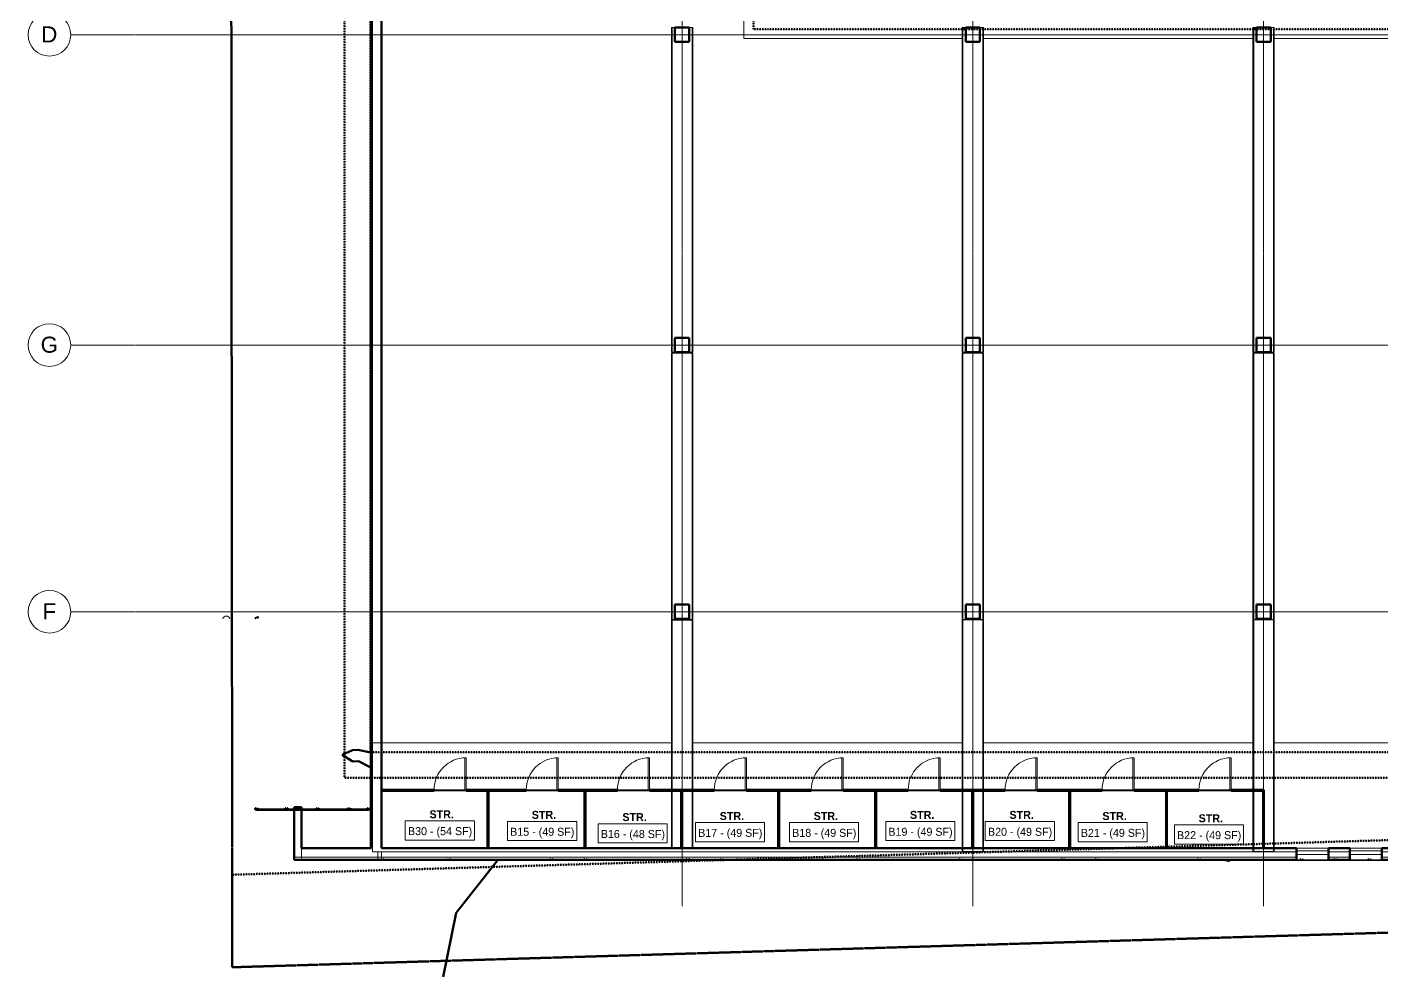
# Model space of a CAD drawing. Header units: inches. Extents: x -4218 to -1830, y 9756 to 12426.
# Drawn here: x -4218 to -2694, y 9756 to 10825 of the extents above; entities that cross this region are included whole.
import ezdxf

# ---------------------------------------------------------------- set-up
doc = ezdxf.new("R2010")
doc.units = ezdxf.units.IN
doc.header["$MEASUREMENT"] = 0
for name, pattern in [('Dash 1_16_', [0.125, 0.0625, -0.0625]), ('Double Dash 3_8_', [1, 0.375, -0.125, 0.125, -0.125, 0.125, -0.125]), ('Grid Line 1_2_', [0.875, 0.5, -0.125, 0.125, -0.125])]:
    doc.linetypes.add(name, pattern=pattern)
for name, color, linetype, lineweight in [('0-1', 7, 'Continuous', 5), ('0-3', 250, 'Continuous', 9), ('A-AREA-IDEN', 2, 'Continuous', 9), ('A-DOOR-2', 250, 'Continuous', 9), ('A-FLOR-5', 192, 'Continuous', 9), ('A-GLAZ-CURT', 52, 'Continuous', 9), ('A-GLAZ-CURT-1', 52, 'Continuous', 50), ('A-GLAZ-CWMG', 51, 'Continuous', 9), ('A-GLAZ-CWMG-1', 51, 'Continuous', 50), ('A-WALL', 113, 'Continuous', 13), ('A-WALL-7', 113, 'Continuous', 9), ('C-PROP-LINE', 91, 'Double Dash 3_8_', 50), ('C-PROP-LINE-1', 91, 'Dash 1_16_', 50), ('C-TOPO-1', 7, 'Continuous', 50), ('E-LITE-EQPM', 33, 'Continuous', 9), ('S-BEAM', 12, 'Continuous', 9), ('S-COLS', 52, 'Continuous', 9), ('S-COLS-1', 52, 'Continuous', 50), ('S-FNDN-1', 7, 'Continuous', 50), ('S-FNDN-2', 250, 'Continuous', 9), ('S-FNDN-4', 252, 'Continuous', 9), ('S-FNDN-6', 32, 'Continuous', 50), ('S-FNDN-7', 32, 'Continuous', 9), ('S-GRID-1', 1, 'Grid Line 1_2_', 9), ('S-GRID-IDEN', 1, 'Continuous', 9)]:
    doc.layers.add(name, color=color, linetype=linetype, lineweight=lineweight)
doc.styles.add('Arial', font='arial.ttf', dxfattribs={"height": 18})
doc.styles.add('Century Gothic', font='ufonts.com_century-gothic.ttf', dxfattribs={"height": 9})
doc.styles.add('Century Gothic_B', font='GOTHICB.TTF', dxfattribs={"height": 9})

# ---------------------------------------------------------------- blocks, each defined once
blk = doc.blocks.new('CTR  - Topography_rvt-1-BACKGROUND - RCP - BASEMENT FLOOR')
at = {"layer": 'C-TOPO-1'}
for p, q in [((-3851.9, 10011.5), (-3863.6, 10006.1)), ((-3845.7, 10011.7), (-3851.9, 10011.5)), ((-3831.3, 10008.8), (-3845.7, 10011.7)), ((-3863.6, 10006.1), (-3852.2, 9999.3)), ((-3852.2, 9999.3), (-3851.7, 9999.3)), ((-3851.7, 9999.3), (-3851.5, 9998.9)), ((-3851.5, 9998.9), (-3845.2, 9999.3)), ((-3845.2, 9999.3), (-3831.3, 9991.9)), ((-3689.2, 9888.2), (-3689.2, 9887.1)), ((-2873.8, 9888.2), (-2867.8, 9887.5)), ((-2867.8, 9887.5), (-2867.2, 9887)), ((-2865.9, 9887), (-2864.8, 9888.2)), ((-3689.2, 9887.1), (-3735.4, 9828.6)), ((-2867.2, 9887), (-2865.9, 9887)), ((-3735.4, 9828.6), (-3749.9, 9756.5))]:
    blk.add_line(p, q, dxfattribs=at)
blk = doc.blocks.new('CHAINLINK GATE - ONE-2199385-BACKGROUND - RCP - BASEMENT FLOOR')
at = {"layer": 'A-DOOR-2'}
for p, q in [((16.5, 36.5), (18, 36.5)), ((16.5, 0.5), (16.5, 36.5)), ((18, 0.5), (18, 36.5)), ((16.5, 0.5), (18, 0.5))]:
    blk.add_line(p, q, dxfattribs=at)
blk.add_arc((18, 0.5), 36, 90, 180, dxfattribs=at)
blk = doc.blocks.new('CTR - 1st Phase - Common Walls_rvt-1-BACKGROUND - RCP - BASEMENT FLOOR')
at = {"layer": 'S-FNDN-1'}
for p, q in [((-3819.3, 9965.9), (-3819.3, 9966.9)), ((-3819.3, 9966.9), (-3760.2, 9966.9)), ((-3760.2, 9965.9), (-3819.3, 9965.9)), ((-3760.2, 9966.9), (-3760.2, 9965.9)), ((-3724.2, 9965.9), (-3724.2, 9966.9)), ((-3724.2, 9966.9), (-3656.5, 9966.9)), ((-3700, 9965.9), (-3724.2, 9965.9)), ((-3700, 9901.2), (-3700, 9965.9)), ((-3656.5, 9965.9), (-3699, 9965.9)), ((-3699, 9965.9), (-3699, 9901.2)), ((-3656.5, 9966.9), (-3656.5, 9965.9)), ((-3620.5, 9965.9), (-3620.5, 9966.9)), ((-3620.5, 9966.9), (-3554, 9966.9)), ((-3591, 9965.9), (-3620.5, 9965.9)), ((-3591, 9901.2), (-3591, 9965.9)), ((-3554, 9965.9), (-3590, 9965.9)), ((-3590, 9965.9), (-3590, 9901.2)), ((-3554, 9966.9), (-3554, 9965.9)), ((-3518, 9965.9), (-3518, 9966.9)), ((-3518, 9966.9), (-3445, 9966.9)), ((-3482.2, 9965.9), (-3518, 9965.9)), ((-3482.2, 9901.2), (-3482.2, 9965.9)), ((-3445, 9965.9), (-3481.2, 9965.9)), ((-3481.2, 9965.9), (-3481.2, 9901.2)), ((-3445, 9966.9), (-3445, 9965.9)), ((-3409, 9965.9), (-3409, 9966.9)), ((-3409, 9966.9), (-3336, 9966.9)), ((-3373.2, 9965.9), (-3409, 9965.9)), ((-3373.2, 9901.2), (-3373.2, 9965.9)), ((-3336, 9965.9), (-3372.2, 9965.9)), ((-3372.2, 9965.9), (-3372.2, 9901.2)), ((-3336, 9966.9), (-3336, 9965.9)), ((-3300, 9965.9), (-3300, 9966.9)), ((-3300, 9966.9), (-3227, 9966.9)), ((-3264, 9965.9), (-3300, 9965.9)), ((-3264, 9901.2), (-3264, 9965.9)), ((-3227, 9965.9), (-3263, 9965.9)), ((-3263, 9965.9), (-3263, 9901.2)), ((-3227, 9966.9), (-3227, 9965.9)), ((-3191, 9965.9), (-3191, 9966.9)), ((-3191, 9966.9), (-3118, 9966.9)), ((-3155, 9965.9), (-3191, 9965.9)), ((-3155, 9901.2), (-3155, 9965.9)), ((-3118, 9965.9), (-3154, 9965.9)), ((-3154, 9965.9), (-3154, 9901.2)), ((-3118, 9966.9), (-3118, 9965.9)), ((-3082, 9965.9), (-3082, 9966.9)), ((-3082, 9966.9), (-3009, 9966.9)), ((-3046, 9965.9), (-3082, 9965.9)), ((-3046, 9901.2), (-3046, 9965.9)), ((-3009, 9965.9), (-3045, 9965.9)), ((-3045, 9965.9), (-3045, 9901.2)), ((-3009, 9966.9), (-3009, 9965.9)), ((-2973, 9965.9), (-2973, 9966.9)), ((-2973, 9966.9), (-2900, 9966.9)), ((-2937, 9965.9), (-2973, 9965.9)), ((-2937, 9901.2), (-2937, 9965.9)), ((-2900, 9965.9), (-2936, 9965.9)), ((-2936, 9965.9), (-2936, 9901.2)), ((-2900, 9966.9), (-2900, 9965.9)), ((-2864, 9965.9), (-2864, 9966.9)), ((-2864, 9966.9), (-2827, 9966.9)), ((-2828, 9965.9), (-2864, 9965.9)), ((-2828, 9901.2), (-2828, 9965.9)), ((-2827, 9966.9), (-2827, 9965.9)), ((-2827, 9965.9), (-2827, 9901.2)), ((-3699, 9901.2), (-3700, 9901.2)), ((-3590, 9901.2), (-3591, 9901.2)), ((-3481.2, 9901.2), (-3482.2, 9901.2)), ((-3372.2, 9901.2), (-3373.2, 9901.2)), ((-3263, 9901.2), (-3264, 9901.2)), ((-3154, 9901.2), (-3155, 9901.2)), ((-3045, 9901.2), (-3046, 9901.2)), ((-2936, 9901.2), (-2937, 9901.2)), ((-2827, 9901.2), (-2828, 9901.2))]:
    blk.add_line(p, q, dxfattribs=at)
at = {"layer": 'S-FNDN-2'}
for p, q in [((-3724.2, 9966.9), (-3760.2, 9966.9)), ((-3760.2, 9965.9), (-3724.2, 9965.9)), ((-3620.5, 9966.9), (-3656.5, 9966.9)), ((-3656.5, 9965.9), (-3620.5, 9965.9)), ((-3518, 9966.9), (-3554, 9966.9)), ((-3554, 9965.9), (-3518, 9965.9)), ((-3409, 9966.9), (-3445, 9966.9)), ((-3445, 9965.9), (-3409, 9965.9)), ((-3300, 9966.9), (-3336, 9966.9)), ((-3336, 9965.9), (-3300, 9965.9)), ((-3191, 9966.9), (-3227, 9966.9)), ((-3227, 9965.9), (-3191, 9965.9)), ((-3082, 9966.9), (-3118, 9966.9)), ((-3118, 9965.9), (-3082, 9965.9)), ((-2973, 9966.9), (-3009, 9966.9)), ((-3009, 9965.9), (-2973, 9965.9)), ((-2864, 9966.9), (-2900, 9966.9)), ((-2900, 9965.9), (-2864, 9965.9))]:
    blk.add_line(p, q, dxfattribs=at)
at = {"layer": 'S-FNDN-4'}
for p, q in [((-3760.2, 9965.9), (-3760.2, 9966.9)), ((-3724.2, 9965.9), (-3724.2, 9966.9)), ((-3656.5, 9965.9), (-3656.5, 9966.9)), ((-3620.5, 9965.9), (-3620.5, 9966.9)), ((-3554, 9965.9), (-3554, 9966.9)), ((-3518, 9965.9), (-3518, 9966.9)), ((-3445, 9965.9), (-3445, 9966.9)), ((-3409, 9965.9), (-3409, 9966.9)), ((-3336, 9965.9), (-3336, 9966.9)), ((-3300, 9965.9), (-3300, 9966.9)), ((-3227, 9965.9), (-3227, 9966.9)), ((-3191, 9965.9), (-3191, 9966.9)), ((-3118, 9965.9), (-3118, 9966.9)), ((-3082, 9965.9), (-3082, 9966.9)), ((-3009, 9965.9), (-3009, 9966.9)), ((-2973, 9965.9), (-2973, 9966.9)), ((-2900, 9965.9), (-2900, 9966.9)), ((-2864, 9965.9), (-2864, 9966.9))]:
    blk.add_line(p, q, dxfattribs=at)
at = {"layer": '0-3'}
for p in [(-3742.2, 9966.4), (-3638.5, 9966.4), (-3536, 9966.4), (-3427, 9966.4), (-3318, 9966.4), (-3209, 9966.4), (-3100, 9966.4), (-2991, 9966.4), (-2882, 9966.4)]:
    blk.add_blockref('CHAINLINK GATE - ONE-2199385-BACKGROUND - RCP - BASEMENT FLOOR', p, dxfattribs=at)
blk = doc.blocks.new('Concrete-Rectangular-Column - ONE-1856735-BACKGROUND - RCP - BASEMENT FLOOR')
at = {"layer": 'S-COLS-1'}
for p, q in [((-8, 8), (8, 8)), ((-8, -8), (-8, 8)), ((8, 8), (8, -8)), ((8, -8), (-8, -8))]:
    blk.add_line(p, q, dxfattribs=at)
blk = doc.blocks.new('Pathway_Cooper_McGraw-Edison _BSC-BRC_Round - Pathway_Cooper_McGraw-Edison _BSC-BRC_Round-V3-BACKGROUND - RCP - BASEMENT FLOOR')
at = {"layer": 'E-LITE-EQPM'}
blk.add_arc((0, 0), 4, 11.1548, 168.8452, dxfattribs=at)
blk = doc.blocks.new('Rectangular Mullion - Louver Frame-2514203-BACKGROUND - RCP - BASEMENT FLOOR')
at = {"layer": 'A-GLAZ-CWMG'}
for p, q in [((-2790.3, 9898.2), (-2790.3, 9894.2)), ((-2754.3, 9898.2), (-2790.3, 9898.2)), ((-2790.3, 9894.2), (-2754.3, 9894.2)), ((-2754.3, 9894.2), (-2754.3, 9898.2))]:
    blk.add_line(p, q, dxfattribs=at)
blk = doc.blocks.new('Inverted Tee Beam - 24IT40-2543514-BACKGROUND - RCP - BASEMENT FLOOR')
at = {"layer": 'S-BEAM'}
for p, q in [((-158.3, 12), (-158.3, 11.2)), ((141.3, 12), (-158.3, 12)), ((-158.3, 11.2), (-158.3, -11.2)), ((141.3, 11.2), (-158.3, 11.2)), ((141.3, 11.2), (141.3, 12)), ((141.3, -11.2), (141.3, 11.2)), ((-158.3, -11.2), (-158.3, -12)), ((141.3, -11.2), (-158.3, -11.2)), ((141.3, -12), (-158.3, -12)), ((141.3, -12), (141.3, -11.2))]:
    blk.add_line(p, q, dxfattribs=at)
blk = doc.blocks.new('Inverted Tee Beam - 24IT32-2543517-BACKGROUND - RCP - BASEMENT FLOOR')
at = {"layer": 'S-BEAM'}
for p, q in [((-182.6, 12), (-182.6, 11.2)), ((182.6, 12), (-182.6, 12)), ((-182.6, 11.2), (-182.6, -11.2)), ((182.6, 11.2), (-182.6, 11.2)), ((182.6, 11.2), (182.6, 12)), ((182.6, -11.2), (182.6, 11.2)), ((-182.6, -11.2), (-182.6, -12)), ((182.6, -11.2), (-182.6, -11.2)), ((182.6, -12), (-182.6, -12)), ((182.6, -12), (182.6, -11.2))]:
    blk.add_line(p, q, dxfattribs=at)
blk = doc.blocks.new('Beam 2 Levels - _A_-2543524-BACKGROUND - RCP - BASEMENT FLOOR')
at = {"layer": 'S-BEAM'}
for p, q in [((-120.1, 12), (-120.1, 11.2)), ((71, 12), (-120.1, 12)), ((-120.1, 11.2), (-120.1, -11.2)), ((71, 11.2), (-120.1, 11.2)), ((71.7, 12), (71, 12)), ((71.7, 11.2), (71, 11.2)), ((72, 12), (71.7, 12)), ((72, 11.2), (71.7, 11.2)), ((136.7, 12), (72, 12)), ((136.7, 11.2), (72, 11.2)), ((140.2, 12), (136.7, 12)), ((140.2, 11.2), (136.7, 11.2)), ((140.2, 12), (140.2, 11.2)), ((140.2, 11.2), (140.2, -11.2)), ((-120.1, -11.2), (-120.1, -12)), ((71, -11.2), (-120.1, -11.2)), ((71, -12), (-120.1, -12)), ((72, -11.2), (71, -11.2)), ((72, -12), (71, -12)), ((136.7, -11.2), (72, -11.2)), ((136.7, -12), (72, -12)), ((140.2, -11.2), (136.7, -11.2)), ((140.2, -12), (136.7, -12)), ((140.2, -11.2), (140.2, -12))]:
    blk.add_line(p, q, dxfattribs=at)
blk = doc.blocks.new('Inverted Tee Beam - 24IT40-2543527-BACKGROUND - RCP - BASEMENT FLOOR')
at = {"layer": 'S-BEAM'}
for p, q in [((-158.6, 12), (-158.6, 11.2)), ((141, 12), (-158.6, 12)), ((-158.6, 11.2), (-158.6, -11.2)), ((141, 11.2), (-158.6, 11.2)), ((141, 11.2), (141, 12)), ((141, -11.2), (141, 11.2)), ((-158.6, -11.2), (-158.6, -12)), ((141, -11.2), (-158.6, -11.2)), ((141, -12), (-158.6, -12)), ((141, -12), (141, -11.2))]:
    blk.add_line(p, q, dxfattribs=at)
blk = doc.blocks.new('Inverted Tee Beam - 24IT32-2543528-BACKGROUND - RCP - BASEMENT FLOOR')
at = {"layer": 'S-BEAM'}
for p, q in [((-182.6, 12), (-182.6, 11.2)), ((182.6, 12), (-182.6, 12)), ((-182.6, 11.2), (-182.6, -11.2)), ((182.6, 11.2), (-182.6, 11.2)), ((182.6, 11.2), (182.6, 12)), ((182.6, -11.2), (182.6, 11.2)), ((-182.6, -11.2), (-182.6, -12)), ((182.6, -11.2), (-182.6, -11.2)), ((182.6, -12), (-182.6, -12)), ((182.6, -12), (182.6, -11.2))]:
    blk.add_line(p, q, dxfattribs=at)
blk = doc.blocks.new('Beam 2 Levels - _A_-2543543-BACKGROUND - RCP - BASEMENT FLOOR')
at = {"layer": 'S-BEAM'}
for p, q in [((-126.7, 12), (-126.7, 11.2)), ((64.3, 12), (-126.7, 12)), ((-126.7, 11.2), (-126.7, -11.2)), ((64.3, 11.2), (-126.7, 11.2)), ((65.3, 12), (64.3, 12)), ((65.3, 11.2), (64.3, 11.2)), ((129.5, 12), (65.3, 12)), ((129.5, 11.2), (65.3, 11.2)), ((129.5, 12), (129.5, 11.2)), ((129.5, 11.2), (129.5, 0.1)), ((129.5, 0.1), (129.5, -0.9)), ((-126.7, -11.2), (-126.7, -12)), ((64.3, -11.2), (-126.7, -11.2)), ((64.3, -12), (-126.7, -12)), ((65, -11.2), (64.3, -11.2)), ((65, -12), (64.3, -12)), ((65.3, -11.2), (65, -11.2)), ((65.3, -12), (65, -12)), ((129.5, -11.2), (65.3, -11.2)), ((129.5, -12), (65.3, -12)), ((129.5, -0.9), (129.5, -11.2)), ((129.5, -11.2), (129.5, -12))]:
    blk.add_line(p, q, dxfattribs=at)
blk = doc.blocks.new('Beam 2 Levels - _A_-V5-BACKGROUND - RCP - BASEMENT FLOOR')
at = {"layer": 'S-BEAM'}
for p, q in [((-120.1, 12), (-120.1, 11.2)), ((136.7, 12), (-120.1, 12)), ((-120.1, 11.2), (-120.1, -11.2)), ((136.7, 11.2), (-120.1, 11.2)), ((140.2, 12), (136.7, 12)), ((140.2, 11.2), (136.7, 11.2)), ((140.2, 12), (140.2, 11.2)), ((140.2, 11.2), (140.2, -11.2)), ((-120.1, -11.2), (-120.1, -12)), ((71, -11.2), (-120.1, -11.2)), ((71, -12), (-120.1, -12)), ((72, -11.2), (71, -11.2)), ((72, -12), (71, -12)), ((136.7, -11.2), (72, -11.2)), ((136.7, -12), (72, -12)), ((140.2, -11.2), (136.7, -11.2)), ((140.2, -12), (136.7, -12)), ((140.2, -11.2), (140.2, -12))]:
    blk.add_line(p, q, dxfattribs=at)
blk = doc.blocks.new('Horizontal_Siding - Horizontal_Siding-V7-BACKGROUND - RCP - BASEMENT FLOOR')
at = {"layer": 'A-GLAZ-CURT'}
for p, q in [((19.2, 2.3), (-19.2, 2.3)), ((-19.2, 2.3), (-19.2, 1.5)), ((-17.7, 1.5), (17.7, 1.5)), ((19.2, 2.3), (19.2, 1.5))]:
    blk.add_line(p, q, dxfattribs=at)
blk = doc.blocks.new('Horizontal_Siding - Horizontal_Siding-V8-BACKGROUND - RCP - BASEMENT FLOOR')
at = {"layer": 'A-GLAZ-CURT'}
for p, q in [((19.2, 2.3), (-19.2, 2.3)), ((-19.2, 2.3), (-19.2, 1.5)), ((-17.7, 1.5), (19.2, 1.5)), ((19.2, 2.3), (19.2, 1.5))]:
    blk.add_line(p, q, dxfattribs=at)
blk = doc.blocks.new('Horizontal_Siding - Horizontal_Siding-V9-BACKGROUND - RCP - BASEMENT FLOOR')
at = {"layer": 'A-GLAZ-CURT'}
for p, q in [((19.2, 2.3), (-19.2, 2.3)), ((-19.2, 2.3), (-19.2, 1.5)), ((-19.2, 1.5), (19.2, 1.5)), ((19.2, 2.3), (19.2, 1.5))]:
    blk.add_line(p, q, dxfattribs=at)
blk = doc.blocks.new('Horizontal_Siding - Horizontal_Siding-V10-BACKGROUND - RCP - BASEMENT FLOOR')
at = {"layer": 'A-GLAZ-CURT'}
for p, q in [((-15.1, 2.3), (-19.2, 2.3)), ((-19.2, 2.3), (-19.2, 1.5)), ((-19.2, 1.5), (-15.8, 1.5)), ((-15.8, 1.5), (-6.8, 1.5)), ((19.2, 2.3), (-12.8, 2.3)), ((-6.8, 1.5), (17.7, 1.5)), ((19.2, 2.3), (19.2, 1.5))]:
    blk.add_line(p, q, dxfattribs=at)
blk = doc.blocks.new('Horizontal_Siding - Horizontal_Siding-2907273-BACKGROUND - RCP - BASEMENT FLOOR')
at = {"layer": 'A-GLAZ-CURT'}
for p, q in [((19.2, 2.3), (-19.2, 2.3)), ((-19.2, 2.3), (-19.2, 1.5)), ((-19.2, 1.5), (17.7, 1.5)), ((19.2, 2.3), (19.2, 1.5))]:
    blk.add_line(p, q, dxfattribs=at)
blk = doc.blocks.new('Rectangular Mullion - RAILING POST-V11-BACKGROUND - RCP - BASEMENT FLOOR')
at = {"layer": 'A-GLAZ-CWMG'}
for p, q in [((-1.5, 0), (-1.5, -1.5)), ((1.5, -1.5), (1.5, 0)), ((-1.5, -1.5), (1.5, -1.5)), ((-1.2, -1.2), (-1.3, -0.2)), ((1.2, -1.2), (-1.2, -1.2)), ((1.3, -0.2), (1.2, -1.2))]:
    blk.add_line(p, q, dxfattribs=at)
for centre, start, end in [((-1.5, -0.2), 359.472, 90), ((1.5, -0.2), 90, 180.528)]:
    blk.add_arc(centre, 0.21, start, end, dxfattribs=at)
blk = doc.blocks.new('Rectangular Mullion - RAILING POST-V13-BACKGROUND - RCP - BASEMENT FLOOR')
at = {"layer": 'A-GLAZ-CWMG'}
for p, q in [((-1.5, 0), (-1.5, -1.5)), ((1.5, -1.5), (1.5, 0)), ((-1.5, -1.5), (1.5, -1.5)), ((-1.2, -1.2), (-1.3, -0.2)), ((1.2, -1.2), (-1.2, -1.2)), ((1.3, -0.2), (1.2, -1.2))]:
    blk.add_line(p, q, dxfattribs=at)
for centre, start, end in [((-1.5, -0.2), 12.4045, 90), ((1.5, -0.2), 90, 167.5955)]:
    blk.add_arc(centre, 0.21, start, end, dxfattribs=at)
blk = doc.blocks.new('Rectangular Mullion - RAILING POST-2680132-BACKGROUND - RCP - BASEMENT FLOOR')
at = {"layer": 'A-GLAZ-CWMG'}
for p, q in [((-3, 0), (-3, -1.5)), ((0, -1.5), (0, 0)), ((-2.7, -1.2), (-2.8, -0.2)), ((-0.3, -1.2), (-2.7, -1.2)), ((-0.2, -0.2), (-0.3, -1.2))]:
    blk.add_line(p, q, dxfattribs=at)
for centre, start, end in [((-3, -0.2), 359.472, 90), ((0, -0.2), 90, 180.528)]:
    blk.add_arc(centre, 0.21, start, end, dxfattribs=at)
blk = doc.blocks.new('Horizontal_Siding - Horizontal_Siding-2854973-BACKGROUND - RCP - BASEMENT FLOOR')
at = {"layer": 'A-GLAZ-CURT'}
for p, q in [((-15.5, 2.3), (-18.1, 2.3)), ((-18.1, 2.3), (-18.1, 1.5)), ((-16.6, 1.5), (-15.5, 1.5))]:
    blk.add_line(p, q, dxfattribs=at)
blk = doc.blocks.new('Rectangular Mullion - RAILING POST-2806289-BACKGROUND - RCP - BASEMENT FLOOR')
at = {"layer": 'A-GLAZ-CWMG'}
for p, q in [((-3, -1.5), (-3, 0)), ((0, -1.5), (-3, -1.5)), ((-2.8, -0.2), (-2.7, -1.2)), ((-2.7, -1.2), (-0.3, -1.2)), ((-0.3, -1.2), (-0.2, -0.2)), ((0, 0), (0, -1.5))]:
    blk.add_line(p, q, dxfattribs=at)
for centre, start, end in [((-3, -0.2), 359.472, 89.8619), ((0, -0.2), 90.1381, 180.528)]:
    blk.add_arc(centre, 0.21, start, end, dxfattribs=at)
blk = doc.blocks.new('Horizontal_Siding - Horizontal_Siding-2854958-BACKGROUND - RCP - BASEMENT FLOOR')
at = {"layer": 'A-GLAZ-CURT-1'}
for p, q in [((-10.9, 1.5), (-10.9, 2.2)), ((-10.9, 2.2), (10.9, 2.2)), ((10.9, 1.5), (-10.9, 1.5)), ((10.9, 2.2), (10.9, 1.5))]:
    blk.add_line(p, q, dxfattribs=at)
blk = doc.blocks.new('Horizontal_Siding - Horizontal_Siding-2854959-BACKGROUND - RCP - BASEMENT FLOOR')
at = {"layer": 'A-GLAZ-CURT-1'}
for p, q in [((-17.6, 1.5), (-17.6, 2.2)), ((-17.6, 2.2), (17.6, 2.2)), ((17.6, 1.5), (-17.6, 1.5)), ((17.6, 2.2), (17.6, 1.5))]:
    blk.add_line(p, q, dxfattribs=at)
blk = doc.blocks.new('Horizontal_Siding - Horizontal_Siding-2854960-BACKGROUND - RCP - BASEMENT FLOOR')
at = {"layer": 'A-GLAZ-CURT-1'}
for p, q in [((-16.9, 1.5), (-16.9, 2.2)), ((-16.9, 2.2), (16.9, 2.2)), ((16.9, 1.5), (-16.9, 1.5)), ((16.9, 2.2), (16.9, 1.5))]:
    blk.add_line(p, q, dxfattribs=at)
blk = doc.blocks.new('Rectangular Mullion - RAILING POST-V15-BACKGROUND - RCP - BASEMENT FLOOR')
at = {"layer": 'A-GLAZ-CWMG-1'}
for p, q in [((-1.5, 0), (-1.5, -1.5)), ((1.5, -1.5), (1.5, 0)), ((-1.5, -1.5), (1.5, -1.5)), ((-1.2, -1.2), (-1.3, -0.2)), ((1.2, -1.2), (-1.2, -1.2)), ((1.3, -0.2), (1.2, -1.2))]:
    blk.add_line(p, q, dxfattribs=at)
for centre, start, end in [((-1.5, -0.2), 359.472, 90), ((1.5, -0.2), 90, 180.528)]:
    blk.add_arc(centre, 0.21, start, end, dxfattribs=at)
blk = doc.blocks.new('Rectangular Mullion - RAILING POST-V16-BACKGROUND - RCP - BASEMENT FLOOR')
at = {"layer": 'A-GLAZ-CWMG-1'}
for p, q in [((-3, 0), (-3, -1.5)), ((0, -1.5), (0, 0)), ((-3, -1.5), (0, -1.5)), ((-2.7, -1.2), (-2.8, -0.2)), ((-0.3, -1.2), (-2.7, -1.2)), ((-0.2, -0.2), (-0.3, -1.2))]:
    blk.add_line(p, q, dxfattribs=at)
for centre, start, end in [((-3, -0.2), 359.472, 90), ((0, -0.2), 90, 180.528)]:
    blk.add_arc(centre, 0.21, start, end, dxfattribs=at)
blk = doc.blocks.new('Rectangular Mullion - RAILING POST-V17-BACKGROUND - RCP - BASEMENT FLOOR')
at = {"layer": 'A-GLAZ-CWMG-1'}
for p, q in [((-3, -1.5), (-3, 0)), ((0, 0), (0, -1.5)), ((0, -1.5), (-3, -1.5)), ((-2.8, -0.2), (-2.7, -1.2)), ((-2.7, -1.2), (-0.3, -1.2)), ((-0.3, -1.2), (-0.2, -0.2))]:
    blk.add_line(p, q, dxfattribs=at)
for centre, radius, start, end in [((-3, -0.2), 0.211, 359.472, 90), ((0, -0.2), 0.21, 90, 180.528)]:
    blk.add_arc(centre, radius, start, end, dxfattribs=at)
blk = doc.blocks.new('Horizontal_Siding - Horizontal_Siding-V18-BACKGROUND - RCP - BASEMENT FLOOR')
at = {"layer": 'A-GLAZ-CURT'}
for p, q in [((3.6, 2.3), (-19.2, 2.3)), ((-19.2, 2.3), (-19.2, 1.5)), ((-19.2, 1.5), (3.6, 1.5))]:
    blk.add_line(p, q, dxfattribs=at)
blk = doc.blocks.new('Rectangular Mullion - RAILING POST-V19-BACKGROUND - RCP - BASEMENT FLOOR')
at = {"layer": 'A-GLAZ-CWMG'}
for p, q in [((-1.5, 0), (-1.5, -1.5)), ((1.5, -1.5), (1.5, 0)), ((-1.2, -1.2), (-1.3, -0.2)), ((1.2, -1.2), (-1.2, -1.2)), ((1.3, -0.2), (1.2, -1.2))]:
    blk.add_line(p, q, dxfattribs=at)
for centre, start, end in [((-1.5, -0.2), 359.472, 90), ((1.5, -0.2), 90, 180.528)]:
    blk.add_arc(centre, 0.21, start, end, dxfattribs=at)
blk = doc.blocks.new('Family - ___-1878357-BACKGROUND - RCP - BASEMENT FLOOR')
at = {"layer": 'C-PROP-LINE'}
for p, q in [((-3989.4, 12089.7), (-3987.3, 10009.1)), ((-3987.3, 10009.1), (-3987.2, 9980.2)), ((-3987.2, 9980.2), (-3987, 9767.3)), ((-3831.8, 9772), (-2096.4, 9823.9)), ((-3987, 9767.3), (-3860.7, 9771.1)), ((-3860.7, 9771.1), (-3831.8, 9772))]:
    blk.add_line(p, q, dxfattribs=at)
blk = doc.blocks.new('Family - ___-2835860-BACKGROUND - RCP - BASEMENT FLOOR')
at = {"layer": 'C-PROP-LINE-1'}
for p, q in [((-3860.7, 9980.2), (-3860.7, 11434.4)), ((-2636.9, 9980.2), (-3860.7, 9980.2))]:
    blk.add_line(p, q, dxfattribs=at)
blk = doc.blocks.new('Family - ___-2835903-BACKGROUND - RCP - BASEMENT FLOOR')
at = {"layer": 'C-PROP-LINE-1'}
for p, q in [((-3831.8, 10009.1), (-3831.8, 12089.7)), ((-3400.9, 11276.3), (-3400.9, 10822.5)), ((-2096.4, 10822.5), (-3400.9, 10822.5)), ((-2096.4, 10009.1), (-3831.8, 10009.1))]:
    blk.add_line(p, q, dxfattribs=at)
blk = doc.blocks.new('Family - ___-2835932-BACKGROUND - RCP - BASEMENT FLOOR')
at = {"layer": 'C-PROP-LINE-1'}
for p, q in [((-3860.7, 9980.2), (-3860.7, 12118.6)), ((-2067.5, 9980.2), (-3860.7, 9980.2))]:
    blk.add_line(p, q, dxfattribs=at)
blk = doc.blocks.new('Family - ___-2855424-BACKGROUND - RCP - BASEMENT FLOOR')
at = {"layer": 'C-PROP-LINE-1'}
blk.add_line((-3987.1, 9871.4), (-1939.8, 9932.7), dxfattribs=at)
blk = doc.blocks.new('Grid - Grid Head - Circle-50561-BACKGROUND - RCP - BASEMENT FLOOR')
at = {"layer": 'S-GRID-IDEN'}
for start, end in [(360, 180), (180, 360)]:
    blk.add_arc((0, 0), 0.25, start, end, dxfattribs=at)

msp = doc.modelspace()

# ---------------------------------------------------------------- linework, layer by layer
at = {"layer": 'A-AREA-IDEN', "flags": 128}
for points in [[(-3792.5, 9931.9), (-3714.7, 9931.9), (-3714.7, 9910.4), (-3792.5, 9910.4)], [(-3677.6, 9931.2), (-3599.8, 9931.2), (-3599.8, 9909.7), (-3677.6, 9909.7)], [(-3575.7, 9928.7), (-3497.9, 9928.7), (-3497.9, 9907.2), (-3575.7, 9907.2)], [(-3466.2, 9930), (-3388.4, 9930), (-3388.4, 9908.5), (-3466.2, 9908.5)], [(-3360.5, 9930), (-3282.7, 9930), (-3282.7, 9908.5), (-3360.5, 9908.5)], [(-3252.3, 9931.2), (-3174.5, 9931.2), (-3174.5, 9909.7), (-3252.3, 9909.7)], [(-3140.3, 9931.2), (-3062.6, 9931.2), (-3062.6, 9909.7), (-3140.3, 9909.7)], [(-3035.9, 9930), (-2958.1, 9930), (-2958.1, 9908.5), (-3035.9, 9908.5)], [(-2927.7, 9927.4), (-2849.9, 9927.4), (-2849.9, 9905.9), (-2927.7, 9905.9)]]:
    msp.add_lwpolyline(points, close=True, dxfattribs=at)
at = {"layer": 'A-FLOR-5'}
for p, q in [((-3411.8, 10812), (-3411.8, 11286.8)), ((-3829.3, 10819), (-3831.3, 10819)), ((-3166.3, 10812), (-3411.8, 10812)), ((-2839.3, 10812), (-3142.3, 10812)), ((-2512.3, 10812), (-2815.3, 10812)), ((-3831.3, 10215.2), (-3829.3, 10215.2)), ((-3830.9, 9943.2), (-3831, 10011.6)), ((-3831, 10011.6), (-3829.3, 10011.6)), ((-3829.3, 10019.6), (-3493.3, 10019.6)), ((-3469.3, 10019.6), (-3166.3, 10019.6)), ((-3142.3, 10019.6), (-2839.3, 10019.6)), ((-2815.3, 10019.6), (-2512.3, 10019.6)), ((-3909.3, 9946.4), (-3917.3, 9946.4)), ((-3830.9, 9946.4), (-3831.3, 9946.4)), ((-3829.3, 9943.2), (-3830.9, 9943.2)), ((-3829.3, 9897.2), (-3829.3, 9901.2)), ((-2790.3, 9897.2), (-3829.3, 9897.2)), ((-3819.3, 9888.5), (-3819.3, 9897.2)), ((-2754.3, 9888.2), (-2783.2, 9888.2)), ((-2730.3, 9897.2), (-2754.3, 9897.2)), ((-2694.3, 9888.2), (-2706.6, 9888.2)), ((-2670.3, 9897.2), (-2694.3, 9897.2))]:
    msp.add_line(p, q, dxfattribs=at)
at = {"layer": 'A-WALL'}
for p, q in [((-3829.3, 12087.2), (-3829.3, 9901.2)), ((-3917.3, 9891.2), (-2790.3, 9891.2)), ((-3829.3, 9901.2), (-3831.3, 9901.2)), ((-2754.3, 9891.2), (-2730.3, 9891.2)), ((-2694.3, 9891.2), (-2670.3, 9891.2))]:
    msp.add_line(p, q, dxfattribs=at)
at = {"layer": 'A-WALL-7'}
for p, q in [((-3831.1, 10781), (-3831.1, 10819)), ((-3831.3, 10781), (-3829.3, 10781)), ((-3830.3, 10774.1), (-3830.3, 10746.2)), ((-3830.3, 10774.1), (-3829.3, 10774.1)), ((-3829.3, 10746.2), (-3830.3, 10746.2)), ((-3831.3, 10665.2), (-3829.3, 10665.2)), ((-3831.1, 10627.2), (-3831.1, 10665.2)), ((-3831.3, 10627.2), (-3829.3, 10627.2)), ((-3831.3, 10626.8), (-3829.3, 10626.8)), ((-3831.1, 10588.8), (-3831.1, 10626.8)), ((-3831.3, 10588.8), (-3829.3, 10588.8)), ((-3831.3, 10511.8), (-3829.3, 10511.8)), ((-3831.1, 10473.8), (-3831.1, 10511.8)), ((-3831.3, 10473.8), (-3829.3, 10473.8)), ((-3831.3, 10473), (-3829.3, 10473)), ((-3831.1, 10435), (-3831.1, 10473)), ((-3831.3, 10435), (-3829.3, 10435)), ((-3830.3, 10391.1), (-3830.3, 10363.2)), ((-3830.3, 10391.1), (-3829.3, 10391.1)), ((-3829.3, 10363.2), (-3830.3, 10363.2)), ((-3831.3, 10281), (-3829.3, 10281)), ((-3831.1, 10243), (-3831.1, 10281)), ((-3831.3, 10243), (-3829.3, 10243))]:
    msp.add_line(p, q, dxfattribs=at)
at = {"layer": 'S-FNDN-6'}
for p, q in [((-3831.3, 9901.2), (-3831.3, 12089.2)), ((-3819.3, 12077.2), (-3819.3, 9901.2)), ((-3917.3, 9888.2), (-3917.3, 9947.2)), ((-3917.3, 9947.2), (-3909.3, 9947.2)), ((-3909.3, 9947.2), (-3909.3, 9901.2)), ((-2790.3, 9888.2), (-3917.3, 9888.2)), ((-3909.3, 9901.2), (-3831.3, 9901.2)), ((-3819.3, 9901.2), (-2790.3, 9901.2)), ((-2790.3, 9901.2), (-2790.3, 9888.2)), ((-2754.3, 9888.2), (-2754.3, 9901.2)), ((-2754.3, 9901.2), (-2730.3, 9901.2)), ((-2730.3, 9888.2), (-2754.3, 9888.2)), ((-2730.3, 9901.2), (-2730.3, 9888.2)), ((-2694.3, 9888.2), (-2694.3, 9901.2)), ((-2694.3, 9901.2), (-2670.3, 9901.2)), ((-2670.3, 9888.2), (-2694.3, 9888.2))]:
    msp.add_line(p, q, dxfattribs=at)
at = {"layer": 'S-FNDN-7'}
for p, q in [((-3829.3, 10015.2), (-3831.3, 10015.2)), ((-3909.3, 9901.2), (-3909.3, 9888.2)), ((-3823.4, 9897.2), (-3823.4, 9888.2)), ((-2754.3, 9901.2), (-2790.3, 9901.2)), ((-2790.3, 9888.2), (-2783.2, 9888.2)), ((-2694.3, 9901.2), (-2730.3, 9901.2)), ((-2730.3, 9888.2), (-2706.6, 9888.2))]:
    msp.add_line(p, q, dxfattribs=at)
at = {"layer": 'S-GRID-1'}
for p, q in [((-3481.3, 9836.2), (-3481.3, 12376.8)), ((-3154.3, 9836.2), (-3154.3, 12376.8)), ((-2827.3, 9836.2), (-2827.3, 12376.8)), ((-1830.2, 10816.2), (-4168.7, 10816.2)), ((-1830.2, 10467.2), (-4168.7, 10467.2)), ((-1830.2, 10167.2), (-4168.7, 10167.2))]:
    msp.add_line(p, q, dxfattribs=at)

# ---------------------------------------------------------------- block references
at = {"layer": '0-1'}
for name in ['CTR  - Topography_rvt-1-BACKGROUND - RCP - BASEMENT FLOOR', 'CTR - 1st Phase - Common Walls_rvt-1-BACKGROUND - RCP - BASEMENT FLOOR']:
    msp.add_blockref(name, (0, 0), dxfattribs=at)
at = {"layer": 'A-GLAZ-CURT'}
msp.add_blockref('Horizontal_Siding - Horizontal_Siding-2854973-BACKGROUND - RCP - BASEMENT FLOOR', (-3941.7, 10159.2), dxfattribs=at)
at = {"layer": 'A-GLAZ-CURT', "rotation": 180}
for name, p in [('Horizontal_Siding - Horizontal_Siding-2854960-BACKGROUND - RCP - BASEMENT FLOOR', (-3942.9, 9946.4)), ('Horizontal_Siding - Horizontal_Siding-2854959-BACKGROUND - RCP - BASEMENT FLOOR', (-3908.4, 9946.4)), ('Horizontal_Siding - Horizontal_Siding-2854959-BACKGROUND - RCP - BASEMENT FLOOR', (-3873.2, 9946.4)), ('Horizontal_Siding - Horizontal_Siding-2854958-BACKGROUND - RCP - BASEMENT FLOOR', (-3844.7, 9946.4)), ('Horizontal_Siding - Horizontal_Siding-V18-BACKGROUND - RCP - BASEMENT FLOOR', (-3685.6, 9889.7)), ('Horizontal_Siding - Horizontal_Siding-V8-BACKGROUND - RCP - BASEMENT FLOOR', (-3647.3, 9889.7)), ('Horizontal_Siding - Horizontal_Siding-V7-BACKGROUND - RCP - BASEMENT FLOOR', (-3609, 9889.7)), ('Horizontal_Siding - Horizontal_Siding-2907273-BACKGROUND - RCP - BASEMENT FLOOR', (-3570.6, 9889.7)), ('Horizontal_Siding - Horizontal_Siding-V9-BACKGROUND - RCP - BASEMENT FLOOR', (-3532.3, 9889.7)), ('Horizontal_Siding - Horizontal_Siding-V8-BACKGROUND - RCP - BASEMENT FLOOR', (-3494, 9889.7)), ('Horizontal_Siding - Horizontal_Siding-V7-BACKGROUND - RCP - BASEMENT FLOOR', (-3455.6, 9889.7)), ('Horizontal_Siding - Horizontal_Siding-2907273-BACKGROUND - RCP - BASEMENT FLOOR', (-3417.3, 9889.7)), ('Horizontal_Siding - Horizontal_Siding-V9-BACKGROUND - RCP - BASEMENT FLOOR', (-3379, 9889.7)), ('Horizontal_Siding - Horizontal_Siding-V8-BACKGROUND - RCP - BASEMENT FLOOR', (-3340.6, 9889.7)), ('Horizontal_Siding - Horizontal_Siding-V7-BACKGROUND - RCP - BASEMENT FLOOR', (-3302.3, 9889.7)), ('Horizontal_Siding - Horizontal_Siding-2907273-BACKGROUND - RCP - BASEMENT FLOOR', (-3263.9, 9889.7)), ('Horizontal_Siding - Horizontal_Siding-V9-BACKGROUND - RCP - BASEMENT FLOOR', (-3225.6, 9889.7)), ('Horizontal_Siding - Horizontal_Siding-V8-BACKGROUND - RCP - BASEMENT FLOOR', (-3187.3, 9889.7)), ('Horizontal_Siding - Horizontal_Siding-2907273-BACKGROUND - RCP - BASEMENT FLOOR', (-3148.9, 9889.7)), ('Horizontal_Siding - Horizontal_Siding-V9-BACKGROUND - RCP - BASEMENT FLOOR', (-3110.6, 9889.7)), ('Horizontal_Siding - Horizontal_Siding-V8-BACKGROUND - RCP - BASEMENT FLOOR', (-3072.3, 9889.7)), ('Horizontal_Siding - Horizontal_Siding-V7-BACKGROUND - RCP - BASEMENT FLOOR', (-3033.9, 9889.7)), ('Horizontal_Siding - Horizontal_Siding-2907273-BACKGROUND - RCP - BASEMENT FLOOR', (-2995.6, 9889.7)), ('Horizontal_Siding - Horizontal_Siding-V9-BACKGROUND - RCP - BASEMENT FLOOR', (-2957.2, 9889.7)), ('Horizontal_Siding - Horizontal_Siding-V8-BACKGROUND - RCP - BASEMENT FLOOR', (-2918.9, 9889.7)), ('Horizontal_Siding - Horizontal_Siding-V10-BACKGROUND - RCP - BASEMENT FLOOR', (-2880.6, 9889.7)), ('Horizontal_Siding - Horizontal_Siding-V9-BACKGROUND - RCP - BASEMENT FLOOR', (-2842.2, 9889.7)), ('Horizontal_Siding - Horizontal_Siding-V8-BACKGROUND - RCP - BASEMENT FLOOR', (-2803.9, 9889.7)), ('Horizontal_Siding - Horizontal_Siding-V7-BACKGROUND - RCP - BASEMENT FLOOR', (-2765.6, 9889.7)), ('Horizontal_Siding - Horizontal_Siding-V7-BACKGROUND - RCP - BASEMENT FLOOR', (-2727.2, 9889.7)), ('Horizontal_Siding - Horizontal_Siding-V7-BACKGROUND - RCP - BASEMENT FLOOR', (-2688.9, 9889.7))]:
    msp.add_blockref(name, p, dxfattribs=at)
at = {"layer": 'A-GLAZ-CWMG', "rotation": 180}
msp.add_blockref('Rectangular Mullion - RAILING POST-2806289-BACKGROUND - RCP - BASEMENT FLOOR', (-3961.3, 10159.2), dxfattribs=at)
at = {"layer": 'A-GLAZ-CWMG', "extrusion": (0, 0, -1)}
for name, p in [('Rectangular Mullion - RAILING POST-V16-BACKGROUND - RCP - BASEMENT FLOOR', (3961.3, 9946.4)), ('Rectangular Mullion - RAILING POST-V15-BACKGROUND - RCP - BASEMENT FLOOR', (3926.1, 9946.4)), ('Rectangular Mullion - RAILING POST-V15-BACKGROUND - RCP - BASEMENT FLOOR', (3890.8, 9946.4)), ('Rectangular Mullion - RAILING POST-V15-BACKGROUND - RCP - BASEMENT FLOOR', (3855.6, 9946.4)), ('Rectangular Mullion - RAILING POST-2680132-BACKGROUND - RCP - BASEMENT FLOOR', (3819.8, 9889.7)), ('Rectangular Mullion - RAILING POST-V19-BACKGROUND - RCP - BASEMENT FLOOR', (3743.2, 9889.7)), ('Rectangular Mullion - RAILING POST-V11-BACKGROUND - RCP - BASEMENT FLOOR', (3628.1, 9889.7)), ('Rectangular Mullion - RAILING POST-V11-BACKGROUND - RCP - BASEMENT FLOOR', (3589.8, 9889.7)), ('Rectangular Mullion - RAILING POST-V11-BACKGROUND - RCP - BASEMENT FLOOR', (3474.8, 9889.7)), ('Rectangular Mullion - RAILING POST-V11-BACKGROUND - RCP - BASEMENT FLOOR', (3436.5, 9889.7)), ('Rectangular Mullion - RAILING POST-V11-BACKGROUND - RCP - BASEMENT FLOOR', (3321.4, 9889.7)), ('Rectangular Mullion - RAILING POST-V13-BACKGROUND - RCP - BASEMENT FLOOR', (3283.1, 9889.7)), ('Rectangular Mullion - RAILING POST-V11-BACKGROUND - RCP - BASEMENT FLOOR', (3168.1, 9889.7)), ('Rectangular Mullion - RAILING POST-V11-BACKGROUND - RCP - BASEMENT FLOOR', (3053.1, 9889.7)), ('Rectangular Mullion - RAILING POST-V11-BACKGROUND - RCP - BASEMENT FLOOR', (3014.8, 9889.7)), ('Rectangular Mullion - RAILING POST-V11-BACKGROUND - RCP - BASEMENT FLOOR', (2899.7, 9889.7)), ('Rectangular Mullion - RAILING POST-V11-BACKGROUND - RCP - BASEMENT FLOOR', (2784.7, 9889.7)), ('Rectangular Mullion - RAILING POST-V11-BACKGROUND - RCP - BASEMENT FLOOR', (2746.4, 9889.7)), ('Rectangular Mullion - RAILING POST-V11-BACKGROUND - RCP - BASEMENT FLOOR', (2708.1, 9889.7))]:
    msp.add_blockref(name, p, dxfattribs=at)
at = {"layer": 'A-GLAZ-CWMG'}
for name, p in [('Rectangular Mullion - RAILING POST-V17-BACKGROUND - RCP - BASEMENT FLOOR', (-3832.3, 9946.4)), ('Rectangular Mullion - Louver Frame-2514203-BACKGROUND - RCP - BASEMENT FLOOR', (0, 0)), ('Rectangular Mullion - Louver Frame-2514203-BACKGROUND - RCP - BASEMENT FLOOR', (60, 0))]:
    msp.add_blockref(name, p, dxfattribs=at)
at = {"layer": 'C-PROP-LINE'}
msp.add_blockref('Family - ___-1878357-BACKGROUND - RCP - BASEMENT FLOOR', (0, 0), dxfattribs=at)
at = {"layer": 'C-PROP-LINE-1'}
for name in ['Family - ___-2835860-BACKGROUND - RCP - BASEMENT FLOOR', 'Family - ___-2835932-BACKGROUND - RCP - BASEMENT FLOOR', 'Family - ___-2835903-BACKGROUND - RCP - BASEMENT FLOOR', 'Family - ___-2855424-BACKGROUND - RCP - BASEMENT FLOOR']:
    msp.add_blockref(name, (0, 0), dxfattribs=at)
at = {"layer": 'E-LITE-EQPM'}
msp.add_blockref('Pathway_Cooper_McGraw-Edison _BSC-BRC_Round - Pathway_Cooper_McGraw-Edison _BSC-BRC_Round-V3-BACKGROUND - RCP - BASEMENT FLOOR', (-3993.7, 10158.4), dxfattribs=at)
at = {"layer": 'S-BEAM'}
for name, p, rotation in [('Inverted Tee Beam - 24IT32-2543528-BACKGROUND - RCP - BASEMENT FLOOR', (-3481.3, 10641.8), 89.9999999999999), ('Inverted Tee Beam - 24IT32-2543517-BACKGROUND - RCP - BASEMENT FLOOR', (-3154.3, 10641.8), 89.9999999999999), ('Inverted Tee Beam - 24IT32-2543517-BACKGROUND - RCP - BASEMENT FLOOR', (-2827.3, 10641.8), 89.9999999999999), ('Inverted Tee Beam - 24IT40-2543527-BACKGROUND - RCP - BASEMENT FLOOR', (-3481.3, 10317.2), 89.99999999999987), ('Inverted Tee Beam - 24IT40-2543514-BACKGROUND - RCP - BASEMENT FLOOR', (-3154.3, 10316.9), 89.99999999999987), ('Inverted Tee Beam - 24IT40-2543514-BACKGROUND - RCP - BASEMENT FLOOR', (-2827.3, 10316.9), 89.99999999999987), ('Beam 2 Levels - _A_-2543543-BACKGROUND - RCP - BASEMENT FLOOR', (-3481.3, 10031.2), 269.9999999999998), ('Beam 2 Levels - _A_-2543524-BACKGROUND - RCP - BASEMENT FLOOR', (-3154.3, 10037.9), 269.9999999999998), ('Beam 2 Levels - _A_-V5-BACKGROUND - RCP - BASEMENT FLOOR', (-2827.3, 10037.9), 269.9999999999998)]:
    msp.add_blockref(name, p, dxfattribs=dict(at, rotation=rotation))
at = {"layer": 'S-COLS'}
for p in [(-3481.3, 10816.2), (-3154.3, 10816.2), (-2827.3, 10816.2), (-3481.3, 10467.2), (-3154.3, 10467.2), (-2827.3, 10467.2), (-3481.3, 10167.2), (-3154.3, 10167.2), (-2827.3, 10167.2)]:
    msp.add_blockref('Concrete-Rectangular-Column - ONE-1856735-BACKGROUND - RCP - BASEMENT FLOOR', p, dxfattribs=at)
at = {"layer": 'S-GRID-IDEN', "xscale": 95.99999999999994, "yscale": 95.99999999999994, "zscale": 95.99999999999994, "rotation": 89.99999999999987}
for p in [(-4192.7, 10816.2), (-4192.7, 10467.2), (-4192.7, 10167.2)]:
    msp.add_blockref('Grid - Grid Head - Circle-50561-BACKGROUND - RCP - BASEMENT FLOOR', p, dxfattribs=at)

# ---------------------------------------------------------------- texts
at = {"layer": 'A-AREA-IDEN', "char_height": 9, "attachment_point": 1}
for s, insert, width, style in [('STR.', (-3765.3, 9943.9), 27.876, 'Century Gothic_B'), ('STR.', (-3650.3, 9943.2), 27.876, 'Century Gothic_B'), ('STR.', (-3548.4, 9940.7), 27.876, 'Century Gothic_B'), ('STR.', (-3438.9, 9941.9), 27.876, 'Century Gothic_B'), ('STR.', (-3333.3, 9941.9), 27.876, 'Century Gothic_B'), ('STR.', (-3225, 9943.2), 27.876, 'Century Gothic_B'), ('STR.', (-3113.1, 9943.2), 27.876, 'Century Gothic_B'), ('STR.', (-3008.6, 9941.9), 27.876, 'Century Gothic_B'), ('STR.', (-2900.4, 9939.4), 27.876, 'Century Gothic_B'), ('B30 - (54 SF)', (-3789.5, 9924.9), 86.658, 'Century Gothic'), ('B15 - (49 SF)', (-3674.6, 9924.2), 86.658, 'Century Gothic'), ('B16 - (48 SF)', (-3572.7, 9921.7), 86.658, 'Century Gothic'), ('B17 - (49 SF)', (-3463.2, 9923), 86.658, 'Century Gothic'), ('B18 - (49 SF)', (-3357.5, 9923), 86.658, 'Century Gothic'), ('B19 - (49 SF)', (-3249.3, 9924.2), 86.658, 'Century Gothic'), ('B20 - (49 SF)', (-3137.3, 9924.2), 86.658, 'Century Gothic'), ('B21 - (49 SF)', (-3032.9, 9923), 86.658, 'Century Gothic'), ('B22 - (49 SF)', (-2924.7, 9920.4), 86.658, 'Century Gothic')]:
    msp.add_mtext(s, dxfattribs=dict(at, insert=insert, width=width, style=style))
at = {"layer": 'S-GRID-IDEN', "char_height": 18, "attachment_point": 1, "style": 'Arial'}
for s, insert, width in [('D', (-4201.9, 10825.6), 22.119), ('G', (-4202.6, 10476.6), 23.937), ('F', (-4200.5, 10176.6), 18.786)]:
    msp.add_mtext(s, dxfattribs=dict(at, insert=insert, width=width))

doc.saveas('drawing.dxf')
